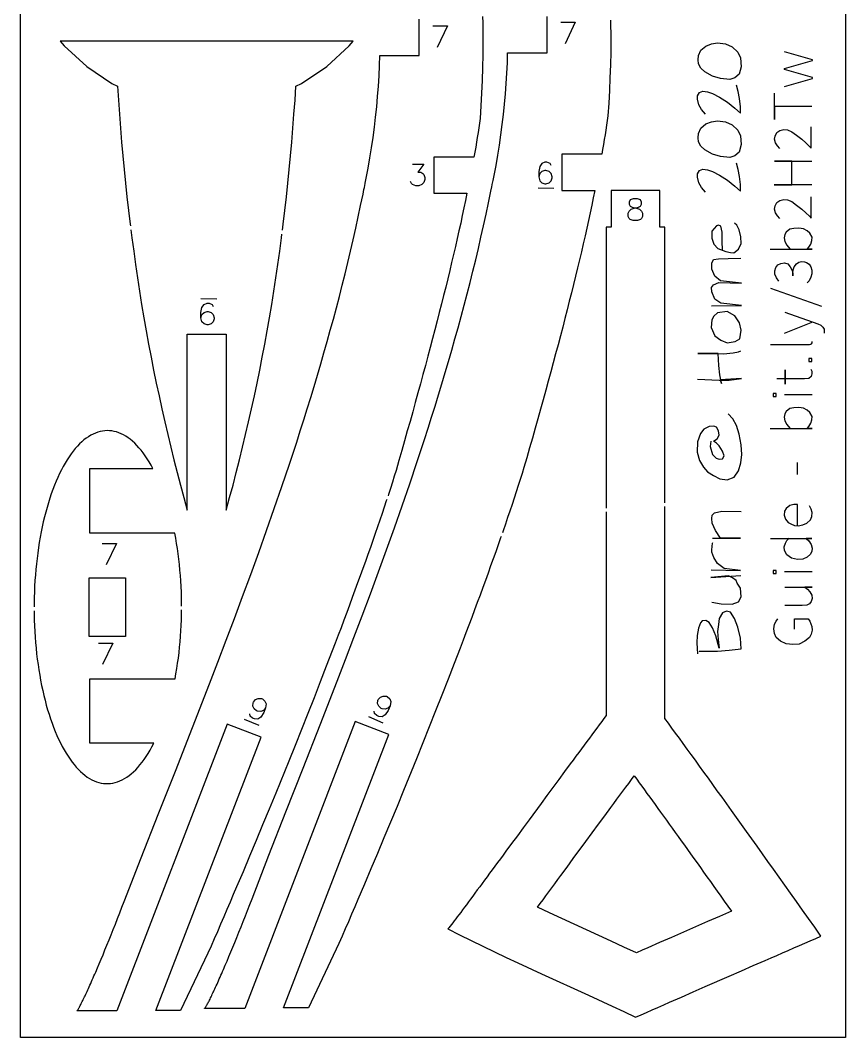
# Model space of a CAD drawing. Header units: millimetres. Extents: x 0 to 107, y 33 to 262.
# Drawn here: x -0.2 to 107.2, y 33 to 165.2 of the extents above; entities that cross this region are included whole.
import ezdxf

# ---------------------------------------------------------------- set-up
doc = ezdxf.new("R2010")
doc.units = ezdxf.units.MM
for name, color, linetype in [('1', 5, 'Continuous'), ('2', 70, 'Continuous'), ('4', 30, 'Continuous'), ('5', 1, 'Continuous')]:
    doc.layers.add(name, color=color, linetype=linetype)

msp = doc.modelspace()

# ---------------------------------------------------------------- linework, layer by layer
for points in [[(53.5, 164.52), (55.37, 164.52)], [(55.37, 164.52), (54.03, 161.72)], [(70.14, 164.99), (72.01, 164.99)], [(72.01, 164.99), (70.68, 162.19)], [(99.2, 156.63), (102.87, 157.7), (102.87, 157.8), (99.2, 158.83), (99.2, 158.97), (102.87, 160.01), (102.87, 160.1), (99.2, 161.15)], [(88.92, 153.06), (88.42, 153.64), (88.07, 154.25), (87.89, 154.99), (87.89, 155.43), (88.17, 155.85), (88.61, 156.01), (89.21, 155.93), (89.83, 155.72), (90.76, 155.24), (91.8, 154.6), (92.74, 153.83), (93.48, 153.16), (93.48, 154.01), (93.38, 155.08), (93.19, 155.99), (92.97, 156.82)], [(102.77, 154.04), (97.91, 154.04), (97.91, 152.35), (97.91, 155.75)], [(98.61, 148.59), (98.3, 148.91), (98.05, 149.3), (97.93, 149.78), (98.01, 150.2), (98.23, 150.64), (98.59, 150.91), (99.13, 151.03), (99.59, 151), (100.16, 150.76), (100.79, 150.32), (101.45, 149.78), (101.97, 149.3), (102.46, 148.85), (102.7, 148.64), (102.7, 151.4)], [(102.77, 143.84), (97.88, 143.84), (100.16, 143.84), (100.16, 146.94), (97.91, 146.94), (102.77, 146.94)], [(50.85, 146.55), (52.31, 146.55), (51.52, 145.48), (51.91, 145.48), (52.18, 145.34), (52.31, 145.21), (52.45, 144.81), (52.45, 144.54), (52.31, 144.14), (52.05, 143.88), (51.65, 143.74), (51.25, 143.74), (50.85, 143.88), (50.71, 144.01), (50.58, 144.28)], [(68.85, 146.37), (68.72, 146.64), (68.32, 146.78), (68.05, 146.78), (67.65, 146.64), (67.38, 146.24), (67.25, 145.57), (67.25, 144.9), (67.38, 144.37), (67.65, 144.11), (68.05, 143.97), (68.19, 143.97), (68.59, 144.11), (68.85, 144.37), (68.98, 144.77), (68.98, 144.9), (68.85, 145.31), (68.59, 145.57), (68.19, 145.71), (68.05, 145.71), (67.65, 145.57), (67.38, 145.31), (67.25, 144.9)], [(88.92, 142.92), (88.42, 143.51), (88.07, 144.12), (87.89, 144.86), (87.89, 145.29), (88.17, 145.72), (88.61, 145.88), (89.21, 145.8), (89.83, 145.59), (90.76, 145.11), (91.8, 144.46), (92.74, 143.69), (93.48, 143.02), (93.48, 143.88), (93.38, 144.94), (93.19, 145.85), (92.97, 146.68)], [(69.23, 143.38), (67.17, 143.42)], [(98.61, 139.49), (98.3, 139.81), (98.05, 140.2), (97.93, 140.69), (98.01, 141.11), (98.23, 141.54), (98.59, 141.81), (99.13, 141.94), (99.59, 141.91), (100.16, 141.67), (100.79, 141.22), (101.45, 140.69), (101.97, 140.2), (102.46, 139.76), (102.7, 139.54), (102.7, 142.3)], [(91.14, 135.4), (91.11, 136.47), (91.09, 137.7), (90.95, 138.49), (90.65, 138.63), (90.37, 138.52), (89.75, 137.82), (89.75, 136.94), (90.04, 136.15), (90.55, 135.59), (91.59, 135.18), (92.2, 135.05), (92.63, 135.03), (93.22, 135.48), (93.59, 136.22), (93.54, 137.08), (93.32, 137.99), (93, 138.63), (92.71, 138.87)], [(97.37, 135.48), (102.82, 135.48), (102.16, 135.48), (102.38, 135.75), (102.65, 136.16), (102.77, 136.61), (102.8, 137.04), (102.5, 137.56), (102.16, 137.88), (101.67, 138.12), (101.06, 138.22), (100.45, 138.19), (99.89, 138.07), (99.42, 137.71), (99.25, 137.39), (99.16, 136.95), (99.25, 136.48), (99.5, 136.02), (99.89, 135.53)], [(89.72, 128.1), (93.62, 128.15), (90.95, 128.47), (90.15, 129), (89.75, 129.93), (89.72, 130.49), (89.96, 130.87), (90.68, 131.16), (93.62, 131.05), (90.9, 131.35), (90.17, 131.99), (89.75, 132.9), (89.75, 133.67), (89.96, 134.15), (90.63, 134.25), (91.88, 134.29), (93.54, 134.34)], [(98.47, 131.34), (98.18, 131.74), (97.95, 132.25), (97.95, 132.66), (98.08, 133.1), (98.37, 133.47), (98.76, 133.64), (99.23, 133.72), (99.65, 133.59), (99.96, 133.17), (100.2, 132.72), (100.28, 132.32), (100.28, 132.03), (100.28, 132.4), (100.33, 132.79), (100.48, 133.17), (100.79, 133.59), (101.09, 133.79), (101.43, 133.87), (101.8, 133.84), (102.09, 133.76), (102.43, 133.53), (102.65, 133.17), (102.77, 132.74), (102.77, 132.28), (102.65, 131.83), (102.41, 131.39), (102.16, 131.13)], [(104.05, 128.05), (97.44, 130.37)], [(25.37, 128.97), (23.3, 129.02)], [(23.32, 126.58), (23.45, 126.98), (23.72, 127.25), (24.12, 127.38), (24.25, 127.38), (24.65, 127.25), (24.92, 126.98), (25.05, 126.58), (25.05, 126.45), (24.92, 126.05), (24.65, 125.78), (24.25, 125.65), (24.12, 125.65), (23.72, 125.78), (23.45, 126.05), (23.32, 126.58), (23.32, 127.25), (23.45, 127.91), (23.72, 128.31), (24.12, 128.45), (24.39, 128.45), (24.79, 128.31), (24.92, 128.05)], [(99.25, 127.28), (103.56, 125.77), (103.92, 125.6), (104.19, 125.36), (104.36, 125.07), (104.36, 124.55)], [(99.23, 124.55), (102.92, 126.02)], [(97.4, 123.08), (102.46, 123.08), (102.63, 123.12), (102.72, 123.2), (102.8, 123.33), (102.8, 123.5)], [(87.91, 118.57), (90.74, 118.47), (92.04, 118.47), (93.64, 118.66), (90.86, 118.49), (91.03, 118.04), (90.81, 119.13), (90.68, 120.36), (90.6, 121.91), (87.94, 121.91), (91.27, 121.88), (92.55, 121.99), (93.22, 122.12), (93.54, 122.28)], [(102.65, 119.87), (102.77, 119.61), (102.77, 119.26), (102.68, 118.95), (102.36, 118.68), (101.82, 118.63), (99.3, 118.63), (99.3, 117.92), (99.3, 119.8), (99.3, 118.63), (98.2, 118.63)], [(102.82, 116.57), (99.23, 116.57)], [(89.65, 110.52), (89.54, 109.85), (89.86, 108.78), (90.33, 108.31), (90.71, 108.17), (91.14, 108.22), (91.35, 108.6), (91.16, 109.24), (90.71, 109.91), (90.37, 110.28), (89.96, 110.52), (90.44, 110.84), (90.71, 111.3), (90.63, 111.88), (90.37, 112.36), (90.04, 112.49), (89.4, 112.44), (88.73, 112.07), (88.31, 111.53), (87.89, 110.42), (87.85, 109.1), (88.17, 107.99), (88.66, 107.16), (89.21, 106.55), (89.98, 106.04), (90.79, 105.64), (91.75, 105.51), (92.65, 105.85), (93.24, 106.68), (93.54, 107.72), (93.67, 108.78), (93.56, 110.04), (93.32, 111.42), (92.97, 112.55), (92.5, 113.43), (91.91, 114.07)], [(97.37, 112.17), (102.82, 112.17), (102.16, 112.17), (102.38, 112.45), (102.65, 112.86), (102.77, 113.3), (102.8, 113.73), (102.5, 114.25), (102.16, 114.57), (101.67, 114.81), (101.06, 114.91), (100.45, 114.88), (99.89, 114.77), (99.42, 114.4), (99.25, 114.08), (99.16, 113.64), (99.25, 113.17), (99.5, 112.71), (99.89, 112.22)], [(100.92, 106.18), (100.92, 107.77)], [(100.89, 99.58), (100.89, 102.27), (100.45, 102.27), (99.89, 102.15), (99.45, 101.78), (99.2, 101.41), (99.18, 100.9), (99.33, 100.38), (99.69, 99.94), (100.06, 99.77), (100.52, 99.58), (101.01, 99.53), (101.6, 99.65), (102.14, 99.87), (102.58, 100.31), (102.77, 100.73), (102.82, 101.24), (102.7, 101.68), (102.48, 102.1)], [(89.83, 97.91), (93.48, 97.93), (90.9, 97.91), (90.26, 98.89), (89.8, 99.85), (89.75, 100.47), (89.8, 100.92), (90.12, 101.21), (91.05, 101.42), (93.56, 101.4)], [(97.4, 97.89), (102.77, 97.89), (102.04, 97.89), (102.38, 97.55), (102.7, 97.09), (102.82, 96.62), (102.75, 96.23), (102.58, 95.84), (102.16, 95.45), (101.6, 95.2), (100.92, 95.15), (100.11, 95.32), (99.5, 95.74), (99.2, 96.32), (99.16, 96.79), (99.33, 97.28), (99.52, 97.6), (99.82, 97.92)], [(10.46, 97.24), (12.33, 97.24)], [(12.33, 97.24), (11, 94.44)], [(89.67, 93.8), (93.51, 93.69), (91.35, 93.96), (90.52, 94.6), (90.04, 95.42), (89.77, 96.09), (89.75, 96.39), (89.83, 97.27), (89.91, 97.37)], [(89.75, 89.61), (90.98, 89.39), (92.39, 89.32), (93.22, 89.64), (93.56, 90.3), (93.48, 91.43), (93.08, 92.06), (92.92, 92.41), (92.44, 92.75), (91.93, 93), (89.65, 92.81), (93.54, 93.08)], [(102.82, 93.52), (99.23, 93.52)], [(99.25, 91.54), (102.8, 91.54), (101.87, 91.54), (102.19, 91.27), (102.5, 90.95), (102.75, 90.51), (102.82, 90.09), (102.7, 89.66), (102.46, 89.36), (102.14, 89.19), (101.52, 89.17), (99.25, 89.17)], [(88.1, 83.2), (90.52, 83.24), (92.02, 83.34), (93.59, 83.53), (93.48, 84.89), (93.16, 86.33), (92.71, 87.47), (92.2, 88.28), (91.69, 88.41), (91.16, 88.22), (90.74, 87.47), (90.63, 86.68), (90.52, 85.77), (90.6, 84.73), (90.71, 83.59), (90.28, 85.21), (89.83, 86.25), (89.4, 86.97), (88.98, 87.21), (88.52, 87.16), (88.31, 86.89), (88.01, 86.22), (87.85, 85.26), (87.83, 84.31), (87.91, 82.86)], [(100.5, 86.08), (100.5, 87.43), (102.31, 87.43), (102.53, 87.11), (102.77, 86.43), (102.8, 85.94), (102.7, 85.45), (102.46, 85.01), (101.87, 84.5), (101.14, 84.15), (100.28, 84.08), (99.45, 84.18), (98.71, 84.5), (98.15, 85.01), (97.91, 85.52), (97.81, 86.11), (97.91, 86.75), (98.12, 87.14), (98.35, 87.41)], [(9.98, 84.27), (11.84, 84.27)], [(11.84, 84.27), (10.51, 81.47)], [(31.72, 75.85), (31.45, 75.52), (31.11, 75.38), (30.69, 75.4), (30.56, 75.45), (30.24, 75.72), (30.08, 76.06), (30.11, 76.49), (30.16, 76.61), (30.43, 76.93), (30.78, 77.08), (31.2, 77.06), (31.32, 77.01), (31.64, 76.74), (31.79, 76.39), (31.72, 75.85), (31.48, 75.23), (31.11, 74.66), (30.71, 74.38), (30.29, 74.41), (30.04, 74.5), (29.72, 74.78), (29.69, 75.07)], [(47.92, 76.13), (47.64, 75.82), (47.29, 75.68), (46.88, 75.71), (46.75, 75.77), (46.44, 76.05), (46.29, 76.4), (46.33, 76.82), (46.38, 76.94), (46.66, 77.26), (47.02, 77.39), (47.44, 77.36), (47.56, 77.31), (47.87, 77.03), (48.01, 76.68), (47.92, 76.13), (47.66, 75.52), (47.27, 74.96), (46.87, 74.7), (46.45, 74.74), (46.2, 74.84), (45.89, 75.12), (45.87, 75.42)], [(28.94, 74.38), (30.85, 73.58)], [(45.1, 74.74), (46.98, 73.89)]]:
    msp.add_lwpolyline(points)
for points in [[(87.99, 160.12), (88.04, 160.68), (88.33, 161.37), (88.98, 161.9), (89.7, 162.17), (90.52, 162.3), (91.56, 162.17), (92.39, 161.79), (93.13, 161.11), (93.48, 160.35), (93.56, 159.21), (93.3, 158.26), (92.76, 157.75), (92.09, 157.53), (90.9, 157.66), (89.83, 157.98), (88.84, 158.54), (88.33, 159.03), (88.01, 159.58)], [(87.99, 149.98), (88.04, 150.54), (88.33, 151.24), (88.98, 151.77), (89.7, 152.04), (90.52, 152.17), (91.56, 152.04), (92.39, 151.66), (93.13, 150.97), (93.48, 150.22), (93.56, 149.08), (93.3, 148.12), (92.76, 147.61), (92.09, 147.4), (90.9, 147.53), (89.83, 147.85), (88.84, 148.41), (88.33, 148.89), (88.01, 149.45)], [(79.55, 142.02), (79.15, 141.89), (79.01, 141.62), (79.01, 141.35), (79.15, 141.09), (79.42, 140.96), (79.95, 140.82), (80.35, 140.68), (80.62, 140.42), (80.75, 140.15), (80.75, 139.75), (80.62, 139.49), (80.48, 139.35), (80.08, 139.22), (79.55, 139.22), (79.15, 139.35), (79.01, 139.49), (78.88, 139.75), (78.88, 140.15), (79.01, 140.42), (79.29, 140.68), (79.68, 140.82), (80.22, 140.96), (80.48, 141.09), (80.62, 141.35), (80.62, 141.62), (80.48, 141.89), (80.08, 142.02)], [(89.67, 125.29), (90.15, 124.23), (90.95, 123.67), (91.75, 123.3), (92.82, 123.48), (93.4, 123.83), (93.59, 124.96), (93.35, 125.89), (92.74, 126.84), (91.75, 127.38), (90.52, 127.19), (90.04, 126.77), (89.75, 126.28)], [(102.38, 120.9), (102.77, 120.9), (102.77, 121.29), (102.38, 121.29)], [(97.74, 116.35), (98.12, 116.35), (98.12, 116.74), (97.74, 116.74)], [(97.74, 93.3), (98.12, 93.3), (98.12, 93.69), (97.74, 93.69)]]:
    msp.add_lwpolyline(points, close=True)
at = {"layer": '1'}
for points in [[(13.5, 92.76), (13.5, 85.14), (8.8, 85.14), (8.8, 92.76)], [(79.68, 67), (80, 66.56), (80.33, 66.12), (80.66, 65.66), (80.99, 65.2), (81.33, 64.73), (81.68, 64.25), (82.03, 63.77), (82.38, 63.28), (82.74, 62.78), (83.11, 62.28), (83.47, 61.77), (83.85, 61.25), (84.23, 60.72), (84.61, 60.19), (85, 59.65), (85.39, 59.11), (85.79, 58.55), (86.19, 57.99), (86.6, 57.43), (87.01, 56.85), (87.42, 56.27), (87.84, 55.68), (88.27, 55.09), (88.7, 54.48), (89.13, 53.87), (89.58, 53.26), (90.02, 52.63), (90.47, 52), (90.92, 51.37), (91.38, 50.72), (91.84, 50.07), (92.31, 49.41), (90.77, 48.74), (89.21, 48.06), (86.09, 46.69), (84.53, 46.01), (82.98, 45.33), (81.45, 44.66), (80.7, 44.33), (79.95, 44), (78.32, 44.75), (76.69, 45.5), (75.07, 46.25), (73.45, 46.98), (71.85, 47.72), (70.25, 48.45), (68.66, 49.18), (67.07, 49.92), (67.44, 50.41), (67.81, 50.91), (68.18, 51.42), (68.56, 51.94), (68.95, 52.46), (69.34, 52.99), (69.73, 53.52), (70.13, 54.06), (70.93, 55.15), (71.74, 56.25), (73.38, 58.48), (75.02, 60.71), (75.83, 61.81), (76.63, 62.89), (77.03, 63.43), (77.42, 63.96), (77.81, 64.49), (78.19, 65), (78.57, 65.52), (78.95, 66.02), (79.31, 66.52)]]:
    msp.add_lwpolyline(points, close=True, dxfattribs=at)
at = {"layer": '2'}
msp.add_lwpolyline([(-0.17, 261.79), (107.17, 261.79), (107.17, 32.97), (-0.17, 32.97)], close=True, dxfattribs=at)
at = {"layer": '4'}
for points in [[(47.48, 102.92), (47.43, 102.77), (47.16, 101.94), (46.87, 101.1), (46.58, 100.24), (46.29, 99.38), (45.98, 98.5), (45.68, 97.61), (45.36, 96.71), (45.04, 95.81), (44.71, 94.89), (44.38, 93.96), (44.04, 93.03), (43.7, 92.09), (43.35, 91.14), (43, 90.18), (42.64, 89.21), (42.28, 88.24), (41.91, 87.26), (41.54, 86.27), (41.16, 85.28), (40.78, 84.28), (40.4, 83.28), (39.62, 81.26), (38.83, 79.22), (38.03, 77.17), (37.22, 75.11), (36.39, 73.05), (35.56, 70.97), (34.73, 68.9), (33.04, 64.75), (32.19, 62.69), (31.34, 60.63), (30.49, 58.59), (29.64, 56.56), (28.8, 54.55), (27.95, 52.57), (27.53, 51.58), (27.12, 50.6), (26.7, 49.63), (26.29, 48.66), (25.87, 47.71), (25.46, 46.75), (25.06, 45.81), (24.65, 44.88), (20.68, 36.5), (17.45, 36.5), (31.14, 72.06), (26.75, 73.75), (12.39, 36.44), (7.16, 36.44), (7.17, 36.44), (7.19, 36.45), (7.21, 36.48), (7.24, 36.51), (7.27, 36.55), (7.3, 36.59), (7.34, 36.65), (7.38, 36.71), (7.42, 36.79), (7.47, 36.87), (7.52, 36.95), (7.57, 37.05), (7.62, 37.16), (7.68, 37.27), (7.74, 37.39), (7.87, 37.65), (7.94, 37.79), (8.02, 37.94), (8.09, 38.1), (8.17, 38.26), (8.25, 38.43), (8.33, 38.61), (8.42, 38.79), (8.51, 38.98), (8.6, 39.18), (8.69, 39.38), (8.79, 39.6), (8.89, 39.81), (8.98, 40.03), (9.09, 40.26), (9.19, 40.5), (9.3, 40.74), (9.41, 40.99), (9.52, 41.24), (9.63, 41.5), (9.86, 42.03), (10.09, 42.59), (10.34, 43.17), (10.59, 43.76), (10.84, 44.38), (11.1, 45.01), (11.37, 45.67), (11.64, 46.34), (11.91, 47.03), (12.19, 47.73), (12.47, 48.45), (12.76, 49.18), (13.04, 49.93), (13.33, 50.68), (15.54, 56.34), (17.76, 61.99), (19.99, 67.64), (22.21, 73.3), (24.42, 78.97), (25.51, 81.81), (26.6, 84.65), (27.68, 87.49), (28.74, 90.34), (29.79, 93.19), (30.83, 96.05), (31.85, 98.91), (32.86, 101.77), (33.85, 104.64), (34.82, 107.52), (35.77, 110.41), (36.23, 111.85), (36.69, 113.3), (37.15, 114.75), (37.59, 116.2), (38.03, 117.65), (38.47, 119.1), (38.9, 120.56), (39.32, 122.02), (39.73, 123.47), (40.14, 124.94), (40.54, 126.4), (40.93, 127.87), (41.32, 129.34), (41.69, 130.81), (42.06, 132.28), (42.42, 133.76), (42.77, 135.23), (43.12, 136.72), (43.45, 138.2), (43.78, 139.68), (44.09, 141.17), (44.4, 142.66), (44.52, 143.24), (44.58, 143.52), (44.59, 143.56), (44.62, 143.73), (44.69, 144.06), (44.82, 144.71), (45.07, 146.03), (45.3, 147.36), (45.52, 148.68), (45.71, 150.01), (45.89, 151.34), (46.04, 152.67), (46.18, 154), (46.3, 155.34), (46.4, 156.67), (46.48, 158.01), (46.55, 159.35), (46.59, 160.69), (51.7, 160.69), (51.7, 165.39)], [(62.35, 98.11), (62.3, 97.96), (61.99, 97.06), (61.66, 96.15), (61.34, 95.24), (61, 94.31), (60.67, 93.37), (60.32, 92.43), (59.97, 91.48), (59.62, 90.52), (59.26, 89.56), (58.9, 88.58), (58.53, 87.6), (58.16, 86.62), (57.79, 85.62), (57.41, 84.63), (57.02, 83.62), (56.25, 81.6), (55.46, 79.57), (54.65, 77.52), (53.84, 75.46), (53.02, 73.39), (52.19, 71.32), (51.35, 69.24), (49.66, 65.1), (48.82, 63.03), (47.97, 60.98), (47.12, 58.94), (46.27, 56.91), (45.42, 54.9), (44.58, 52.91), (44.16, 51.93), (43.74, 50.95), (43.33, 49.97), (42.91, 49.01), (42.5, 48.05), (42.09, 47.1), (41.68, 46.16), (41.27, 45.22), (37.3, 36.85), (34.07, 36.85), (47.76, 72.4), (43.38, 74.09), (29.01, 36.78), (23.78, 36.78), (23.8, 36.79), (23.82, 36.8), (23.84, 36.82), (23.87, 36.85), (23.9, 36.89), (23.93, 36.94), (23.96, 36.99), (24, 37.06), (24.05, 37.13), (24.09, 37.21), (24.14, 37.3), (24.19, 37.4), (24.25, 37.5), (24.31, 37.61), (24.37, 37.73), (24.43, 37.86), (24.5, 37.99), (24.57, 38.14), (24.64, 38.29), (24.72, 38.44), (24.8, 38.61), (24.88, 38.78), (24.96, 38.95), (25.05, 39.14), (25.13, 39.33), (25.22, 39.53), (25.32, 39.73), (25.41, 39.94), (25.51, 40.16), (25.61, 40.38), (25.71, 40.61), (25.82, 40.84), (25.92, 41.09), (26.03, 41.33), (26.14, 41.59), (26.25, 41.84), (26.48, 42.38), (26.72, 42.93), (26.96, 43.51), (27.21, 44.11), (27.47, 44.72), (27.73, 45.36), (27.99, 46.01), (28.26, 46.68), (28.54, 47.37), (28.82, 48.07), (29.1, 48.79), (29.38, 49.52), (29.67, 50.27), (29.96, 51.03), (32.16, 56.68), (34.38, 62.33), (36.61, 67.99), (38.84, 73.65), (41.04, 79.31), (42.14, 82.15), (43.22, 84.99), (44.3, 87.83), (45.37, 90.68), (46.42, 93.53), (47.46, 96.39), (48.48, 99.25), (49.49, 102.12), (50.48, 104.99), (51.44, 107.87), (52.39, 110.75), (52.86, 112.2), (53.32, 113.64), (53.77, 115.09), (54.22, 116.54), (54.66, 117.99), (55.1, 119.45), (55.52, 120.9), (55.95, 122.36), (56.36, 123.82), (56.77, 125.28), (57.17, 126.75), (57.56, 128.21), (57.94, 129.68), (58.32, 131.15), (58.69, 132.63), (59.05, 134.1), (59.4, 135.58), (59.74, 137.06), (60.08, 138.54), (60.4, 140.03), (60.72, 141.52), (61.03, 143.01), (61.15, 143.58), (61.21, 143.87), (61.21, 143.91), (61.25, 144.07), (61.32, 144.4), (61.45, 145.06), (61.7, 146.38), (61.93, 147.7), (62.14, 149.03), (62.34, 150.35), (62.51, 151.68), (62.67, 153.01), (62.81, 154.35), (62.93, 155.68), (63.03, 157.02), (63.11, 158.36), (63.17, 159.7), (63.21, 161.03), (68.33, 161.03), (68.33, 165.73)], [(59.93, 165.76), (59.96, 164.92), (59.98, 164.09), (59.99, 163.26), (60, 162.42), (59.99, 161.59), (59.99, 160.76), (59.95, 159.09), (59.9, 157.43), (59.82, 155.77), (59.74, 154.12), (59.64, 152.47), (59.55, 151.87), (59.45, 151.25), (59.36, 150.64), (59.26, 150.02), (59.15, 149.39), (59.05, 148.76), (58.94, 148.12), (58.82, 147.47), (53.63, 147.47), (53.63, 142.77), (57.92, 142.77), (57.73, 141.82), (57.52, 140.85), (57.31, 139.87), (57.1, 138.87), (56.88, 137.87), (56.65, 136.86), (56.41, 135.84), (56.17, 134.8), (55.92, 133.76), (55.67, 132.7), (55.41, 131.64), (55.15, 130.56), (54.88, 129.47), (54.6, 128.38), (54.32, 127.27), (54.03, 126.15), (53.74, 125.01), (53.44, 123.87), (53.14, 122.72), (52.83, 121.56), (52.51, 120.38), (52.19, 119.2), (51.87, 118), (51.54, 116.79), (51.2, 115.57), (50.86, 114.34), (50.51, 113.1), (50.16, 111.85), (49.8, 110.59), (49.44, 109.31), (49.07, 108.03), (48.7, 106.73), (48.46, 105.97), (48.22, 105.19), (47.96, 104.39), (47.7, 103.59), (47.65, 103.42)], [(76.59, 165.27), (76.6, 164.44), (76.62, 163.6), (76.62, 162.77), (76.62, 161.94), (76.61, 161.1), (76.58, 159.44), (76.52, 157.77), (76.45, 156.12), (76.36, 154.46), (76.26, 152.82), (76.17, 152.21), (76.08, 151.6), (75.98, 150.98), (75.88, 150.36), (75.78, 149.73), (75.67, 149.1), (75.56, 148.46), (75.45, 147.82), (70.25, 147.82), (70.25, 143.12), (74.55, 143.12), (74.35, 142.16), (74.15, 141.19), (73.94, 140.21), (73.72, 139.22), (73.5, 138.22), (73.27, 137.21), (73.04, 136.18), (72.8, 135.15), (72.55, 134.1), (72.3, 133.05), (72.04, 131.98), (71.77, 130.91), (71.5, 129.82), (71.23, 128.72), (70.95, 127.61), (70.66, 126.49), (70.37, 125.36), (70.07, 124.22), (69.76, 123.07), (69.45, 121.9), (69.14, 120.73), (68.82, 119.54), (68.49, 118.34), (68.16, 117.14), (67.82, 115.92), (67.48, 114.69), (67.14, 113.45), (66.79, 112.2), (66.43, 110.93), (66.07, 109.66), (65.7, 108.37), (65.33, 107.08), (65.09, 106.31), (64.84, 105.53), (64.59, 104.74), (64.33, 103.93), (64.06, 103.12), (63.78, 102.28), (63.5, 101.44), (63.21, 100.59), (62.91, 99.72), (62.61, 98.85), (62.53, 98.61)], [(33.92, 137.94), (34.02, 138.74), (34.23, 140.51), (34.43, 142.28), (34.62, 144.06), (34.8, 145.84), (34.97, 147.63), (35.13, 149.42), (35.28, 151.22), (35.42, 153.03), (35.56, 154.84), (35.68, 156.66), (36.39, 157.02), (39.68, 159.24), (42.59, 161.92), (43.12, 162.52), (5.02, 162.52), (5.54, 161.92), (8.46, 159.24), (11.75, 157.02), (12.45, 156.66), (12.58, 154.84), (12.71, 153.03), (12.85, 151.22), (13, 149.42), (13.17, 147.63), (13.34, 145.84), (13.52, 144.06), (13.7, 142.28), (13.9, 140.51), (14.11, 138.74), (14.14, 138.52)], [(83.65, 102.52), (83.65, 138.34), (83.02, 138.34), (83.02, 143.12), (79.32, 143.12), (76.67, 143.12), (76.67, 138.34), (76.03, 138.34), (76.03, 101.82)], [(14.2, 138.01), (14.33, 136.98), (14.57, 135.23), (14.81, 133.49), (15.06, 131.75), (15.33, 130.01), (15.6, 128.29), (15.89, 126.57), (16.19, 124.86), (16.5, 123.15), (16.83, 121.45), (17.16, 119.76), (17.51, 118.08), (17.87, 116.4), (18.23, 114.73), (18.61, 113.06), (19, 111.4), (19.4, 109.75), (19.8, 108.1), (20.22, 106.46), (20.65, 104.82), (21.08, 103.19), (21.53, 101.56), (21.53, 124.42), (26.61, 124.42), (26.61, 101.56), (27.05, 103.19), (27.49, 104.82), (27.91, 106.46), (28.33, 108.1), (28.73, 109.75), (29.13, 111.4), (29.52, 113.06), (29.9, 114.73), (30.27, 116.4), (30.62, 118.08), (30.97, 119.76), (31.3, 121.45), (31.63, 123.15), (31.94, 124.86), (32.24, 126.57), (32.53, 128.29), (32.81, 130.01), (33.07, 131.75), (33.33, 133.49), (33.57, 135.23), (33.8, 136.98), (33.86, 137.44)], [(20.8, 89.09), (20.8, 89.47), (20.79, 90.19), (20.77, 90.91), (20.74, 91.63), (20.7, 92.35), (20.65, 93.06), (20.59, 93.77), (20.52, 94.48), (20.44, 95.18), (20.36, 95.87), (20.26, 96.56), (20.16, 97.23), (20.04, 97.9), (19.92, 98.57), (8.86, 98.57), (8.86, 106.95), (17.08, 106.95), (16.84, 107.4), (16.59, 107.82), (16.33, 108.24), (16.07, 108.63), (15.81, 108.99), (15.54, 109.34), (15.26, 109.67), (14.99, 109.98), (14.71, 110.26), (14.42, 110.52), (14.13, 110.77), (13.84, 110.98), (13.54, 111.18), (13.24, 111.35), (12.95, 111.5), (12.64, 111.62), (12.34, 111.73), (12.04, 111.8), (11.73, 111.86), (11.43, 111.89), (11.12, 111.9), (10.81, 111.88), (10.51, 111.84), (10.2, 111.78), (9.9, 111.69), (9.6, 111.58), (9.29, 111.45), (8.99, 111.29), (8.7, 111.11), (8.4, 110.91), (8.11, 110.68), (7.82, 110.43), (7.54, 110.16), (7.26, 109.87), (6.98, 109.56), (6.71, 109.22), (6.44, 108.87), (6.17, 108.49), (5.91, 108.09), (5.66, 107.68), (5.41, 107.24), (5.17, 106.78), (4.94, 106.31), (4.71, 105.82), (4.49, 105.31), (4.27, 104.79), (4.06, 104.24), (3.86, 103.68), (3.67, 103.11), (3.48, 102.52), (3.3, 101.92), (3.14, 101.31), (2.97, 100.68), (2.82, 100.04), (2.68, 99.39), (2.54, 98.73), (2.41, 98.05), (2.3, 97.37), (2.19, 96.68), (2.09, 95.98), (2, 95.28), (1.92, 94.57), (1.85, 93.85), (1.79, 93.13), (1.73, 92.4), (1.69, 91.67), (1.66, 90.93), (1.64, 90.2), (1.63, 89.46), (1.62, 88.97)], [(76.03, 101.32), (76.03, 74.85), (75.74, 74.46), (75.44, 74.06), (75.13, 73.65), (74.82, 73.23), (74.5, 72.8), (74.17, 72.36), (73.84, 71.92), (73.5, 71.46), (73.15, 71), (72.8, 70.53), (72.45, 70.05), (72.09, 69.56), (71.72, 69.07), (71.36, 68.58), (70.61, 67.57), (69.86, 66.55), (69.09, 65.51), (68.32, 64.46), (67.55, 63.41), (66, 61.31), (65.23, 60.27), (64.47, 59.23), (63.72, 58.21), (62.98, 57.21), (62.62, 56.71), (62.26, 56.23), (61.9, 55.74), (61.55, 55.27), (61.21, 54.8), (60.87, 54.34), (60.53, 53.89), (60.21, 53.44), (59.89, 53.01), (59.57, 52.58), (59.26, 52.17), (58.96, 51.76), (58.67, 51.37), (58.39, 50.99), (58.11, 50.62), (57.84, 50.26), (57.59, 49.92), (57.34, 49.58), (57.1, 49.26), (56.87, 48.96), (56.65, 48.67), (56.45, 48.4), (56.25, 48.14), (56.07, 47.9), (55.89, 47.67), (55.73, 47.46), (55.58, 47.27), (55.45, 47.1), (56.94, 46.34), (58.45, 45.6), (59.96, 44.86), (61.48, 44.13), (63, 43.41), (64.53, 42.7), (67.59, 41.28), (73.73, 38.48), (76.79, 37.06), (78.32, 36.35), (79.84, 35.62), (80.56, 35.94), (81.28, 36.26), (82.02, 36.59), (82.76, 36.91), (83.51, 37.24), (84.27, 37.58), (85.8, 38.25), (87.35, 38.93), (88.91, 39.61), (92.04, 40.98), (93.61, 41.66), (95.16, 42.34), (96.7, 43.01), (97.46, 43.34), (98.21, 43.67), (98.96, 44), (99.7, 44.32), (100.43, 44.64), (101.16, 44.95), (101.87, 45.26), (102.57, 45.57), (103.27, 45.87), (103.95, 46.17), (103.14, 47.32), (102.33, 48.45), (101.55, 49.56), (100.77, 50.66), (100, 51.74), (99.25, 52.8), (98.51, 53.85), (97.77, 54.88), (97.05, 55.89), (96.35, 56.89), (95.65, 57.87), (94.96, 58.83), (94.29, 59.77), (93.63, 60.7), (92.97, 61.61), (92.33, 62.5), (91.71, 63.38), (91.09, 64.23), (90.48, 65.08), (89.89, 65.9), (89.31, 66.71), (88.73, 67.5), (88.18, 68.27), (87.63, 69.03), (87.09, 69.77), (86.56, 70.49), (86.05, 71.2), (85.55, 71.89), (85.06, 72.56), (84.58, 73.21), (84.11, 73.85), (83.65, 74.47), (83.65, 102.02)], [(1.63, 88.47), (1.63, 87.98), (1.65, 87.25), (1.67, 86.51), (1.71, 85.78), (1.76, 85.05), (1.81, 84.33), (1.88, 83.61), (1.95, 82.89), (2.04, 82.18), (2.13, 81.48), (2.24, 80.79), (2.35, 80.11), (2.47, 79.43), (2.6, 78.76), (2.74, 78.11), (2.89, 77.46), (3.05, 76.83), (3.21, 76.21), (3.38, 75.6), (3.57, 75.01), (3.76, 74.43), (3.95, 73.87), (4.16, 73.32), (4.37, 72.79), (4.59, 72.27), (4.81, 71.77), (5.04, 71.29), (5.28, 70.83), (5.53, 70.39), (5.78, 69.96), (6.03, 69.56), (6.29, 69.17), (6.56, 68.81), (6.83, 68.47), (7.1, 68.15), (7.38, 67.84), (7.67, 67.57), (7.95, 67.31), (8.24, 67.08), (8.54, 66.86), (8.83, 66.67), (9.13, 66.51), (9.43, 66.37), (9.73, 66.25), (10.03, 66.15), (10.34, 66.08), (10.65, 66.03), (10.95, 66.01), (11.26, 66), (11.56, 66.03), (11.87, 66.07), (12.17, 66.14), (12.48, 66.23), (12.78, 66.35), (13.08, 66.49), (13.38, 66.65), (13.68, 66.84), (13.97, 67.05), (14.26, 67.28), (14.55, 67.54), (14.83, 67.81), (15.11, 68.11), (15.39, 68.43), (15.66, 68.77), (15.93, 69.13), (16.19, 69.51), (16.45, 69.92), (16.7, 70.34), (16.95, 70.78), (17.19, 71.24), (8.86, 71.24), (8.86, 79.62), (19.95, 79.62), (20.07, 80.29), (20.19, 80.96), (20.29, 81.64), (20.38, 82.33), (20.47, 83.03), (20.54, 83.73), (20.61, 84.44), (20.66, 85.15), (20.71, 85.86), (20.75, 86.58), (20.78, 87.3), (20.79, 88.02), (20.8, 88.59)]]:
    msp.add_lwpolyline(points, dxfattribs=at)
at = {"layer": '5'}
for points in [[(87.99, 160.12), (88.04, 160.68), (88.33, 161.37), (88.98, 161.9), (89.7, 162.17), (90.52, 162.3), (91.56, 162.17), (92.39, 161.79), (93.13, 161.11), (93.48, 160.35), (93.56, 159.21), (93.3, 158.26), (92.76, 157.75), (92.09, 157.53), (90.9, 157.66), (89.83, 157.98), (88.84, 158.54), (88.33, 159.03), (88.01, 159.58)], [(87.99, 149.98), (88.04, 150.54), (88.33, 151.24), (88.98, 151.77), (89.7, 152.04), (90.52, 152.17), (91.56, 152.04), (92.39, 151.66), (93.13, 150.97), (93.48, 150.22), (93.56, 149.08), (93.3, 148.12), (92.76, 147.61), (92.09, 147.4), (90.9, 147.53), (89.83, 147.85), (88.84, 148.41), (88.33, 148.89), (88.01, 149.45)], [(89.67, 125.29), (90.15, 124.23), (90.95, 123.67), (91.75, 123.3), (92.82, 123.48), (93.4, 123.83), (93.59, 124.96), (93.35, 125.89), (92.74, 126.84), (91.75, 127.38), (90.52, 127.19), (90.04, 126.77), (89.75, 126.28)], [(102.38, 120.9), (102.77, 120.9), (102.77, 121.29), (102.38, 121.29)], [(97.74, 116.35), (98.12, 116.35), (98.12, 116.74), (97.74, 116.74)], [(97.74, 93.3), (98.12, 93.3), (98.12, 93.69), (97.74, 93.69)]]:
    msp.add_lwpolyline(points, close=True, dxfattribs=at)
for points in [[(99.2, 156.63), (102.87, 157.7), (102.87, 157.8), (99.2, 158.83), (99.2, 158.97), (102.87, 160.01), (102.87, 160.1), (99.2, 161.15)], [(88.92, 153.06), (88.42, 153.64), (88.07, 154.25), (87.89, 154.99), (87.89, 155.43), (88.17, 155.85), (88.61, 156.01), (89.21, 155.93), (89.83, 155.72), (90.76, 155.24), (91.8, 154.6), (92.74, 153.83), (93.48, 153.16), (93.48, 154.01), (93.38, 155.08), (93.19, 155.99), (92.97, 156.82)], [(102.77, 154.04), (97.91, 154.04), (97.91, 152.35), (97.91, 155.75)], [(98.61, 148.59), (98.3, 148.91), (98.05, 149.3), (97.93, 149.78), (98.01, 150.2), (98.23, 150.64), (98.59, 150.91), (99.13, 151.03), (99.59, 151), (100.16, 150.76), (100.79, 150.32), (101.45, 149.78), (101.97, 149.3), (102.46, 148.85), (102.7, 148.64), (102.7, 151.4)], [(102.77, 143.84), (97.88, 143.84), (100.16, 143.84), (100.16, 146.94), (97.91, 146.94), (102.77, 146.94)], [(88.92, 142.92), (88.42, 143.51), (88.07, 144.12), (87.89, 144.86), (87.89, 145.29), (88.17, 145.72), (88.61, 145.88), (89.21, 145.8), (89.83, 145.59), (90.76, 145.11), (91.8, 144.46), (92.74, 143.69), (93.48, 143.02), (93.48, 143.88), (93.38, 144.94), (93.19, 145.85), (92.97, 146.68)], [(98.61, 139.49), (98.3, 139.81), (98.05, 140.2), (97.93, 140.69), (98.01, 141.11), (98.23, 141.54), (98.59, 141.81), (99.13, 141.94), (99.59, 141.91), (100.16, 141.67), (100.79, 141.22), (101.45, 140.69), (101.97, 140.2), (102.46, 139.76), (102.7, 139.54), (102.7, 142.3)], [(91.14, 135.4), (91.11, 136.47), (91.09, 137.7), (90.95, 138.49), (90.65, 138.63), (90.37, 138.52), (89.75, 137.82), (89.75, 136.94), (90.04, 136.15), (90.55, 135.59), (91.59, 135.18), (92.2, 135.05), (92.63, 135.03), (93.22, 135.48), (93.59, 136.22), (93.54, 137.08), (93.32, 137.99), (93, 138.63), (92.71, 138.87)], [(97.37, 135.48), (102.82, 135.48), (102.16, 135.48), (102.38, 135.75), (102.65, 136.16), (102.77, 136.61), (102.8, 137.04), (102.5, 137.56), (102.16, 137.88), (101.67, 138.12), (101.06, 138.22), (100.45, 138.19), (99.89, 138.07), (99.42, 137.71), (99.25, 137.39), (99.16, 136.95), (99.25, 136.48), (99.5, 136.02), (99.89, 135.53)], [(89.72, 128.1), (93.62, 128.15), (90.95, 128.47), (90.15, 129), (89.75, 129.93), (89.72, 130.49), (89.96, 130.87), (90.68, 131.16), (93.62, 131.05), (90.9, 131.35), (90.17, 131.99), (89.75, 132.9), (89.75, 133.67), (89.96, 134.15), (90.63, 134.25), (91.88, 134.29), (93.54, 134.34)], [(98.47, 131.34), (98.18, 131.74), (97.95, 132.25), (97.95, 132.66), (98.08, 133.1), (98.37, 133.47), (98.76, 133.64), (99.23, 133.72), (99.65, 133.59), (99.96, 133.17), (100.2, 132.72), (100.28, 132.32), (100.28, 132.03), (100.28, 132.4), (100.33, 132.79), (100.48, 133.17), (100.79, 133.59), (101.09, 133.79), (101.43, 133.87), (101.8, 133.84), (102.09, 133.76), (102.43, 133.53), (102.65, 133.17), (102.77, 132.74), (102.77, 132.28), (102.65, 131.83), (102.41, 131.39), (102.16, 131.13)], [(104.05, 128.05), (97.44, 130.37)], [(99.25, 127.28), (103.56, 125.77), (103.92, 125.6), (104.19, 125.36), (104.36, 125.07), (104.36, 124.55)], [(99.23, 124.55), (102.92, 126.02)], [(97.4, 123.08), (102.46, 123.08), (102.63, 123.12), (102.72, 123.2), (102.8, 123.33), (102.8, 123.5)], [(87.91, 118.57), (90.74, 118.47), (92.04, 118.47), (93.64, 118.66), (90.86, 118.49), (91.03, 118.04), (90.81, 119.13), (90.68, 120.36), (90.6, 121.91), (87.94, 121.91), (91.27, 121.88), (92.55, 121.99), (93.22, 122.12), (93.54, 122.28)], [(102.65, 119.87), (102.77, 119.61), (102.77, 119.26), (102.68, 118.95), (102.36, 118.68), (101.82, 118.63), (99.3, 118.63), (99.3, 117.92), (99.3, 119.8), (99.3, 118.63), (98.2, 118.63)], [(102.82, 116.57), (99.23, 116.57)], [(89.65, 110.52), (89.54, 109.85), (89.86, 108.78), (90.33, 108.31), (90.71, 108.17), (91.14, 108.22), (91.35, 108.6), (91.16, 109.24), (90.71, 109.91), (90.37, 110.28), (89.96, 110.52), (90.44, 110.84), (90.71, 111.3), (90.63, 111.88), (90.37, 112.36), (90.04, 112.49), (89.4, 112.44), (88.73, 112.07), (88.31, 111.53), (87.89, 110.42), (87.85, 109.1), (88.17, 107.99), (88.66, 107.16), (89.21, 106.55), (89.98, 106.04), (90.79, 105.64), (91.75, 105.51), (92.65, 105.85), (93.24, 106.68), (93.54, 107.72), (93.67, 108.78), (93.56, 110.04), (93.32, 111.42), (92.97, 112.55), (92.5, 113.43), (91.91, 114.07)], [(97.37, 112.17), (102.82, 112.17), (102.16, 112.17), (102.38, 112.45), (102.65, 112.86), (102.77, 113.3), (102.8, 113.73), (102.5, 114.25), (102.16, 114.57), (101.67, 114.81), (101.06, 114.91), (100.45, 114.88), (99.89, 114.77), (99.42, 114.4), (99.25, 114.08), (99.16, 113.64), (99.25, 113.17), (99.5, 112.71), (99.89, 112.22)], [(100.92, 106.18), (100.92, 107.77)], [(100.89, 99.58), (100.89, 102.27), (100.45, 102.27), (99.89, 102.15), (99.45, 101.78), (99.2, 101.41), (99.18, 100.9), (99.33, 100.38), (99.69, 99.94), (100.06, 99.77), (100.52, 99.58), (101.01, 99.53), (101.6, 99.65), (102.14, 99.87), (102.58, 100.31), (102.77, 100.73), (102.82, 101.24), (102.7, 101.68), (102.48, 102.1)], [(89.83, 97.91), (93.48, 97.93), (90.9, 97.91), (90.26, 98.89), (89.8, 99.85), (89.75, 100.47), (89.8, 100.92), (90.12, 101.21), (91.05, 101.42), (93.56, 101.4)], [(97.4, 97.89), (102.77, 97.89), (102.04, 97.89), (102.38, 97.55), (102.7, 97.09), (102.82, 96.62), (102.75, 96.23), (102.58, 95.84), (102.16, 95.45), (101.6, 95.2), (100.92, 95.15), (100.11, 95.32), (99.5, 95.74), (99.2, 96.32), (99.16, 96.79), (99.33, 97.28), (99.52, 97.6), (99.82, 97.92)], [(89.67, 93.8), (93.51, 93.69), (91.35, 93.96), (90.52, 94.6), (90.04, 95.42), (89.77, 96.09), (89.75, 96.39), (89.83, 97.27), (89.91, 97.37)], [(89.75, 89.61), (90.98, 89.39), (92.39, 89.32), (93.22, 89.64), (93.56, 90.3), (93.48, 91.43), (93.08, 92.06), (92.92, 92.41), (92.44, 92.75), (91.93, 93), (89.65, 92.81), (93.54, 93.08)], [(102.82, 93.52), (99.23, 93.52)], [(99.25, 91.54), (102.8, 91.54), (101.87, 91.54), (102.19, 91.27), (102.5, 90.95), (102.75, 90.51), (102.82, 90.09), (102.7, 89.66), (102.46, 89.36), (102.14, 89.19), (101.52, 89.17), (99.25, 89.17)], [(88.1, 83.2), (90.52, 83.24), (92.02, 83.34), (93.59, 83.53), (93.48, 84.89), (93.16, 86.33), (92.71, 87.47), (92.2, 88.28), (91.69, 88.41), (91.16, 88.22), (90.74, 87.47), (90.63, 86.68), (90.52, 85.77), (90.6, 84.73), (90.71, 83.59), (90.28, 85.21), (89.83, 86.25), (89.4, 86.97), (88.98, 87.21), (88.52, 87.16), (88.31, 86.89), (88.01, 86.22), (87.85, 85.26), (87.83, 84.31), (87.91, 82.86)], [(100.5, 86.08), (100.5, 87.43), (102.31, 87.43), (102.53, 87.11), (102.77, 86.43), (102.8, 85.94), (102.7, 85.45), (102.46, 85.01), (101.87, 84.5), (101.14, 84.15), (100.28, 84.08), (99.45, 84.18), (98.71, 84.5), (98.15, 85.01), (97.91, 85.52), (97.81, 86.11), (97.91, 86.75), (98.12, 87.14), (98.35, 87.41)]]:
    msp.add_lwpolyline(points, dxfattribs=at)

doc.saveas('drawing.dxf')
